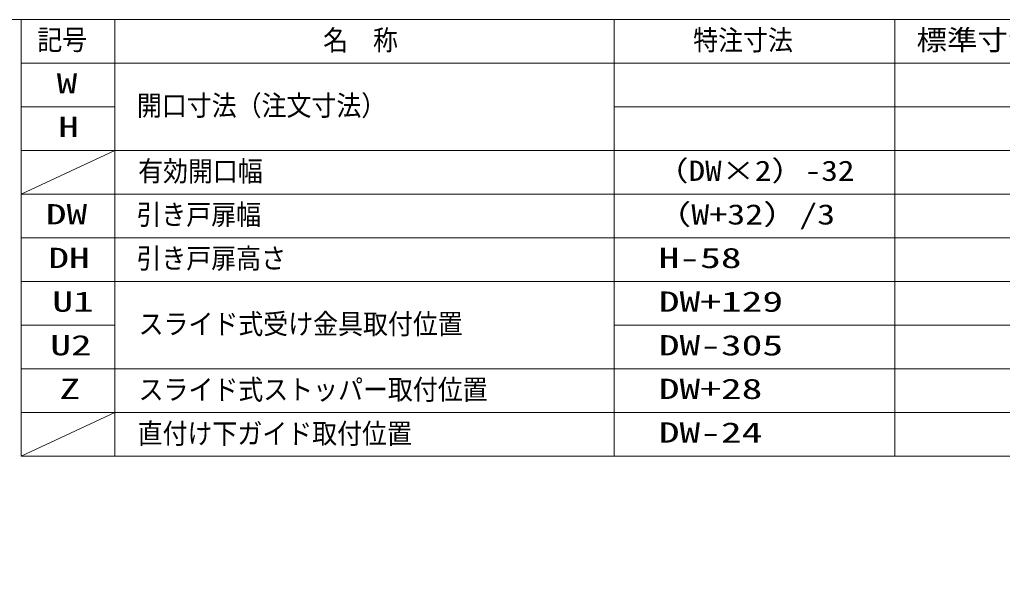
# Model space of a CAD drawing. Units: millimetres, scale not verified. Extents: x -6062 to 6062, y -3045 to 3045.
# Drawn here: x -90 to 1485, y 1885 to 2770 of the extents above; entities that cross this region are included whole.
import ezdxf
from ezdxf.enums import TextEntityAlignment as Align

# ---------------------------------------------------------------- set-up
doc = ezdxf.new("R2010")
doc.units = ezdxf.units.MM
doc.header["$LTSCALE"] = 20
doc.layers.add('0-5_1図面枠', color=7, linetype='Continuous', lineweight=9)
doc.styles.add('ＭＳ ゴシック', font='')
doc.styles.get('ＭＳ ゴシック').set_extended_font_data('MS Gothic')

# ---------------------------------------------------------------- blocks, each defined once
blk = doc.blocks.new('グループ-122')
at = {"layer": '0-5_1図面枠'}
blk.add_lwpolyline([(-80000, 55400), (80000, 55400), (80000, -55400), (-80000, -55400)], close=True, dxfattribs=at)
blk = doc.blocks.new('図面枠')
at = {"layer": '0-5_1図面枠'}
blk.add_blockref('グループ-122', (0, 0), dxfattribs=at)

msp = doc.modelspace()

# ---------------------------------------------------------------- linework, layer by layer
at = {"layer": '0-5_1図面枠'}
for p, q in [((62.5, 2770), (62.5, 2070)), ((862.5, 2770), (862.5, 2070)), ((1312.5, 2770), (1312.5, 2070)), ((2212.5, 2700), (-87.5, 2700)), ((62.5, 2630), (-87.5, 2630)), ((2212.5, 2630), (862.5, 2630)), ((2212.5, 2560), (-87.5, 2560)), ((62.5, 2560), (-87.5, 2490)), ((2212.5, 2490), (-87.5, 2490)), ((2212.5, 2420), (-87.5, 2420)), ((2212.5, 2420), (-87.5, 2420)), ((2212.5, 2350), (-87.5, 2350)), ((62.5, 2280), (-87.5, 2280)), ((2212.5, 2280), (862.5, 2280)), ((2212.5, 2210), (-87.5, 2210)), ((62.5, 2140), (-87.5, 2070)), ((2212.5, 2140), (-87.5, 2140))]:
    msp.add_line(p, q, dxfattribs=at)
msp.add_lwpolyline([(-87.5, 2770), (2212.5, 2770), (2212.5, 2070), (-87.5, 2070)], close=True, dxfattribs=at)

# ---------------------------------------------------------------- block references
at = {"layer": '0-5_1図面枠', "xscale": 0.05, "yscale": 0.05}
msp.add_blockref('図面枠', (-1787.5, 0), dxfattribs=at)

# ---------------------------------------------------------------- texts
at = {"layer": '0-5_1図面枠', "style": 'ＭＳ ゴシック'}
for s, width, p in [('記号', 0.9, (-61.77, 2711.64)), ('名\u3000称', 0.9, (396.3, 2711.07)), ('特注寸法', 0.9, (989.42, 2711.15)), ('標準寸法（DW803）', 1.1, (1347.3, 2711.35)), ('W', 1.5, (-30.75, 2641.83)), ('開口寸法（注文寸法）', 0.9, (97.9, 2606.25)), ('H', 1.5, (-28.25, 2571.83)), ('有効開口幅', 0.9, (99.79, 2500.98)), ('（DW×2）-32', 1.2, (928.67, 2501.64)), ('DW', 1.5, (-48.15, 2431.83)), ('引き戸扉幅', 0.9, (97.12, 2431.35)), ('（W+32）/3', 1.3, (928.67, 2431.64)), ('DH', 1.5, (-44.11, 2361.83)), ('引き戸扉高さ', 0.9, (97.12, 2361.17)), ('H-58', 1.5, (934.05, 2361.83)), ('U1', 1.5, (-37.65, 2291.74)), ('DW+129', 1.5, (934.22, 2291.74)), ('スライド式受け金具取付位置', 0.9, (100.57, 2255.97)), ('U2', 1.5, (-41.02, 2221.83)), ('DW-305', 1.5, (934.22, 2221.74)), ('Z', 1.5, (-26.23, 2151.83)), ('スライド式ストッパー取付位置', 0.9, (100.57, 2150.78)), ('DW+28', 1.5, (934.22, 2151.83)), ('直付け下ガイド取付位置', 0.9, (99.05, 2080.2)), ('DW-24', 1.5, (934.22, 2081.83))]:
    msp.add_text(s, height=32.55, dxfattribs=dict(at, width=width)).set_placement(p, align=Align.BOTTOM_LEFT)

doc.saveas('drawing.dxf')
